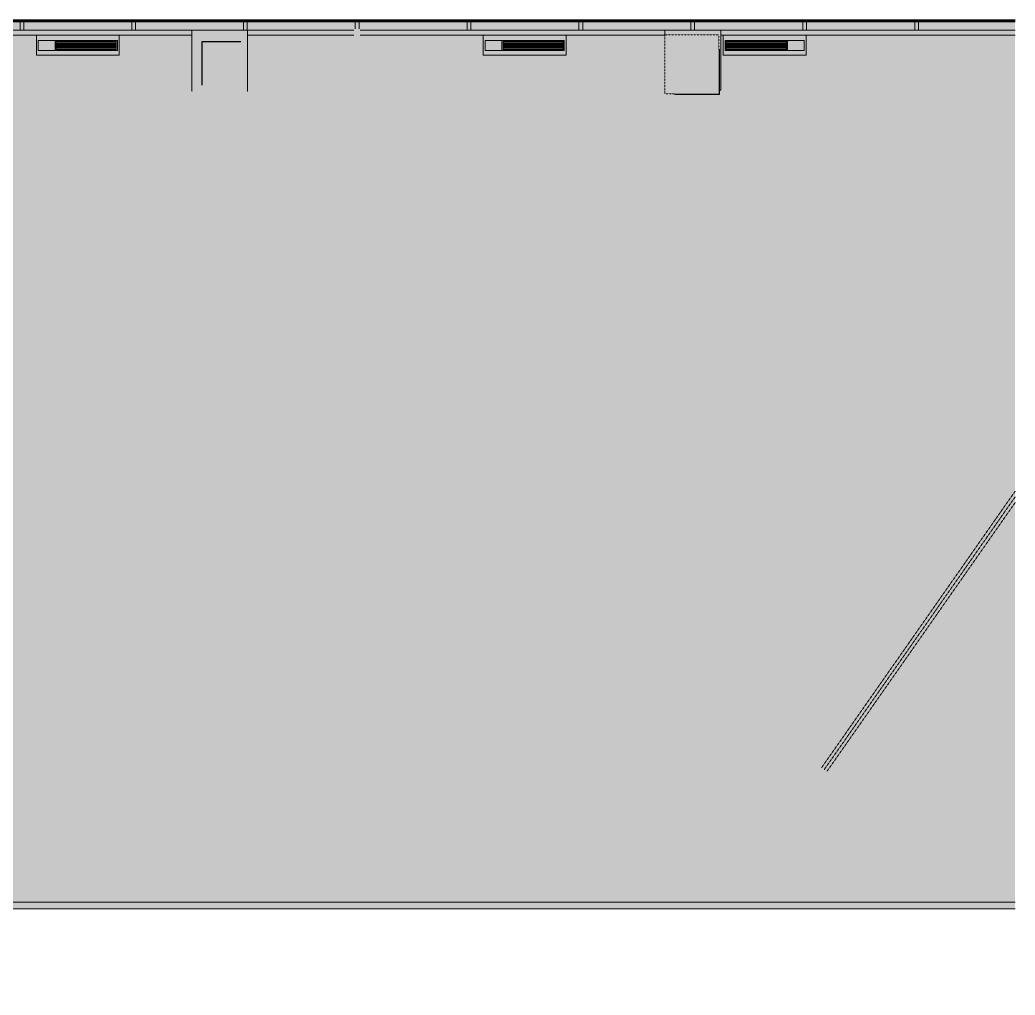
# Model space of a CAD drawing. Header units: inches. Extents: x 41 to 2397, y -2183 to 132.
# Drawn here: x 1855 to 2390, y -1338 to -815 of the extents above; entities that cross this region are included whole.
import ezdxf

# ---------------------------------------------------------------- set-up
doc = ezdxf.new("R2010")
doc.units = ezdxf.units.IN
doc.header["$MEASUREMENT"] = 0
doc.linetypes.add('IMPORT-DEMO LINES', pattern=[0.0625, 0.03125, -0.03125])
for name, color, linetype, lineweight in [('8260 Willow Oaks_dwg _2_', 8, 'Continuous', 9), ('A-DETL-DEMO', 7, 'IMPORT-DEMO LINES', 20), ('A-DETL-GENF', 92, 'Continuous', 9), ('A-WALL', 113, 'Continuous', 13), ('I-WALL', 2, 'Continuous', 9), ('LEVEL 07 BB', 250, 'Continuous', 9)]:
    doc.layers.add(name, color=color, linetype=linetype, lineweight=lineweight)

# ---------------------------------------------------------------- blocks, each defined once
blk = doc.blocks.new('8260 Willow Oaks_dwg _2_-2439531-New Construction - Partition Plan')
at = {"layer": 'A-WALL', "lineweight": 9}
for points in [[(33288.54, 9738.16), (33288.54, 9761.58), (33267.67, 9761.58), (33267.67, 9738.16)], [(33521.67, 9733.45), (33545.67, 9733.45), (33545.67, 9757.45), (33545.26, 9757.45), (33545.26, 9757.35), (33524.26, 9757.35), (33524.26, 9733.6), (33521.67, 9733.6)]]:
    blk.add_hatch(color=250, dxfattribs=at).paths.add_polyline_path(points, flags=0)
at = {"layer": 'A-DETL-DEMO', "flags": 128}
for points in [[(33704.41, 9520.16), (33600.44, 9371.68)], [(33704.41, 9517.11), (33601.87, 9370.68)], [(33704.41, 9514.06), (33603.31, 9369.68)]]:
    blk.add_lwpolyline(points, close=True, dxfattribs=at)
at = {"layer": 'A-WALL', "color": 7, "linetype": 'IMPORT-DEMO LINES', "lineweight": 20, "flags": 128}
blk.add_lwpolyline([(33545.26, 9757.45), (33545.26, 9765.35), (33516.26, 9765.35), (33516.26, 9733.6), (33521.67, 9733.6)], dxfattribs=at)
at = {"layer": 'A-WALL', "color": 10, "lineweight": 30, "flags": 128}
for points in [[(33288.54, 9761.58), (33267.67, 9761.58), (33267.67, 9738.16)], [(33521.67, 9733.6), (33521.67, 9733.45), (33545.67, 9733.45), (33545.67, 9757.45), (33545.26, 9757.45)]]:
    blk.add_lwpolyline(points, dxfattribs=at)
at = {"layer": 'LEVEL 07 BB'}
for p, q in [((33170.06, 9767.78), (33170.06, 9772.28)), ((33172.06, 9767.78), (33172.06, 9772.28)), ((33230.06, 9767.78), (33230.06, 9772.28)), ((33232.06, 9767.78), (33232.06, 9772.28)), ((33290.06, 9767.78), (33290.06, 9772.28)), ((33292.06, 9767.78), (33292.06, 9772.28)), ((33350.06, 9768.54), (33350.06, 9772.28)), ((33352.06, 9768.54), (33352.06, 9772.28)), ((33410.19, 9767.78), (33410.19, 9772.28)), ((33412.19, 9767.78), (33412.19, 9772.28)), ((33470.19, 9767.78), (33470.19, 9772.28)), ((33472.19, 9767.78), (33472.19, 9772.28)), ((33530.31, 9767.78), (33530.31, 9772.28)), ((33532.31, 9767.78), (33532.31, 9772.28)), ((33590.44, 9767.78), (33590.44, 9772.28)), ((33592.44, 9767.78), (33592.44, 9772.28)), ((33650.56, 9767.78), (33650.56, 9772.28)), ((33652.56, 9767.78), (33652.56, 9772.28)), ((32465.81, 9767.78), (33349.2, 9767.78)), ((32959.29, 9765.03), (33262.31, 9765.03)), ((33292.19, 9765.03), (33349.2, 9765.03)), ((33352.7, 9767.78), (33704.41, 9767.78)), ((33352.7, 9765.03), (33516.26, 9765.03)), ((33546.44, 9765.03), (33704.41, 9765.03)), ((33189.44, 9761.03), (33221.69, 9761.03)), ((33189.44, 9760.53), (33221.69, 9760.53)), ((33189.44, 9760.03), (33221.69, 9760.03)), ((33189.44, 9759.53), (33221.69, 9759.53)), ((33189.44, 9759.03), (33221.69, 9759.03)), ((33429.44, 9761.03), (33461.69, 9761.03)), ((33429.44, 9760.53), (33461.69, 9760.53)), ((33429.44, 9760.03), (33461.69, 9760.03)), ((33429.44, 9759.53), (33461.69, 9759.53)), ((33429.44, 9759.03), (33461.69, 9759.03)), ((33581.56, 9761.03), (33549.31, 9761.03)), ((33581.56, 9760.53), (33549.31, 9760.53)), ((33581.56, 9760.03), (33549.31, 9760.03)), ((33581.56, 9759.53), (33549.31, 9759.53)), ((33581.56, 9759.03), (33549.31, 9759.03)), ((33189.44, 9758.53), (33221.69, 9758.53)), ((33189.44, 9758.03), (33221.69, 9758.03)), ((33429.44, 9758.53), (33461.69, 9758.53)), ((33429.44, 9758.03), (33461.69, 9758.03)), ((33581.56, 9758.53), (33549.31, 9758.53)), ((33581.56, 9758.03), (33549.31, 9758.03))]:
    blk.add_line(p, q, dxfattribs=at)
at = {"layer": 'LEVEL 07 BB', "flags": 128}
for points in [[(33704.41, 9773.28), (32243.72, 9773.28), (32213.87, 9743.43), (32217.48, 9739.82)], [(33704.41, 9772.78), (32243.93, 9772.78), (32215.64, 9744.49)], [(33704.41, 9772.28), (32244.14, 9772.28), (32215.99, 9744.14)], [(33292.04, 9735.03), (33292.19, 9735.03), (33292.19, 9767.78), (33262.31, 9767.78), (33262.31, 9735.03), (33262.54, 9735.03)], [(33516.31, 9765.35), (33516.31, 9767.78), (33546.44, 9767.78), (33546.44, 9735.53), (33545.67, 9735.53)]]:
    blk.add_lwpolyline(points, dxfattribs=at)
for points in [[(33178.81, 9765.03), (33178.81, 9754.28), (33223.31, 9754.28), (33223.31, 9765.03)], [(33418.82, 9765.03), (33418.82, 9754.28), (33463.32, 9754.28), (33463.32, 9765.03)], [(33592.19, 9765.03), (33592.19, 9754.28), (33547.69, 9754.28), (33547.69, 9765.03)], [(33179.81, 9762.28), (33179.81, 9756.78), (33222.31, 9756.78), (33222.31, 9762.28)], [(33222.31, 9762.28), (33222.31, 9756.78), (33188.81, 9756.78), (33188.81, 9762.28)], [(33221.69, 9761.66), (33221.69, 9757.41), (33189.44, 9757.41), (33189.44, 9761.66)], [(33419.82, 9762.28), (33419.82, 9756.78), (33462.32, 9756.78), (33462.32, 9762.28)], [(33462.32, 9762.28), (33462.32, 9756.78), (33428.82, 9756.78), (33428.82, 9762.28)], [(33461.69, 9761.66), (33461.69, 9757.41), (33429.44, 9757.41), (33429.44, 9761.66)], [(33548.69, 9762.28), (33548.69, 9756.78), (33582.19, 9756.78), (33582.19, 9762.28)], [(33591.19, 9762.28), (33591.19, 9756.78), (33548.69, 9756.78), (33548.69, 9762.28)], [(33549.31, 9761.66), (33549.31, 9757.41), (33581.56, 9757.41), (33581.56, 9761.66)]]:
    blk.add_lwpolyline(points, close=True, dxfattribs=at)

msp = doc.modelspace()

# ---------------------------------------------------------------- hatches: boundary and pattern name
at = {"layer": 'A-DETL-GENF'}
h = msp.add_hatch(color=9, dxfattribs=at)
h.paths.add_polyline_path([(2122.96, -2183.28), (2184.91, -2183.28), (2220.61, -2147.59), (2226.31, -2153.29), (2389.74, -2153.29), (2389.74, -1616.53), (2105.59, -1616.53), (2105.59, -1637.37), (2081.59, -1637.37), (2081.59, -1616.53), (1949.18, -1616.53), (1949.18, -2113.67), (1984.04, -2113.67), (1984.04, -2137.69), (1978.2, -2143.52), (1975.35, -2140.67), (1969.54, -2140.67), (1969.56, -2142.65), (2010.19, -2183.28)], flags=0)
h.paths.add_polyline_path([(2230.65, -2142.74), (2206.65, -2142.74), (2206.65, -2118.74), (2230.65, -2118.74), (2230.65, -2133.42)], flags=0)
h.paths.add_polyline_path([(1943.18, -1292.13), (2389.74, -1292.13), (2389.74, -814.79), (1078.02, -814.79), (1078.07, -1292.13), (1856.18, -1292.13)], flags=0)
h.paths.add_polyline_path([(2209.59, -854.62), (2207.01, -854.62), (2207.01, -854.48), (2209.59, -854.48), (2209.59, -830.73), (2230.59, -830.73), (2230.59, -830.62), (2231.01, -830.62), (2231.01, -854.62), (2230.59, -854.62)], flags=0)
h.paths.add_polyline_path([(1151.15, -853.79), (1121.27, -853.79), (1121.27, -820.29), (1151.15, -820.29), (1151.15, -837.76)], flags=0)
h.paths.add_polyline_path([(1973.88, -849.92), (1953.01, -849.92), (1953.01, -826.5), (1973.88, -826.5)], flags=0)
h.paths.add_polyline_path([(1618.13, -845.19), (1618.13, -821.69), (1617.21, -821.69), (1617.21, -821.37), (1641.21, -821.37), (1641.21, -821.69), (1641.13, -821.69), (1641.13, -845.19)], flags=0)
h.paths.add_polyline_path([(1388.17, -844.44), (1366.38, -844.44), (1366.38, -821.37), (1388.17, -821.37), (1388.17, -821.69)], flags=0)

# ---------------------------------------------------------------- linework, layer by layer
at = {"layer": 'I-WALL', "color": 7, "lineweight": 20}
for p, q in [((2389.74, -1288.63), (1078.02, -1288.63)), ((1272.93, -1292.13), (2389.74, -1292.13))]:
    msp.add_line(p, q, dxfattribs=at)

# ---------------------------------------------------------------- block references
at = {"layer": '8260 Willow Oaks_dwg _2_', "color": 250}
msp.add_blockref('8260 Willow Oaks_dwg _2_-2439531-New Construction - Partition Plan', (-31314.66, -10588.08), dxfattribs=at)

doc.saveas('drawing.dxf')
